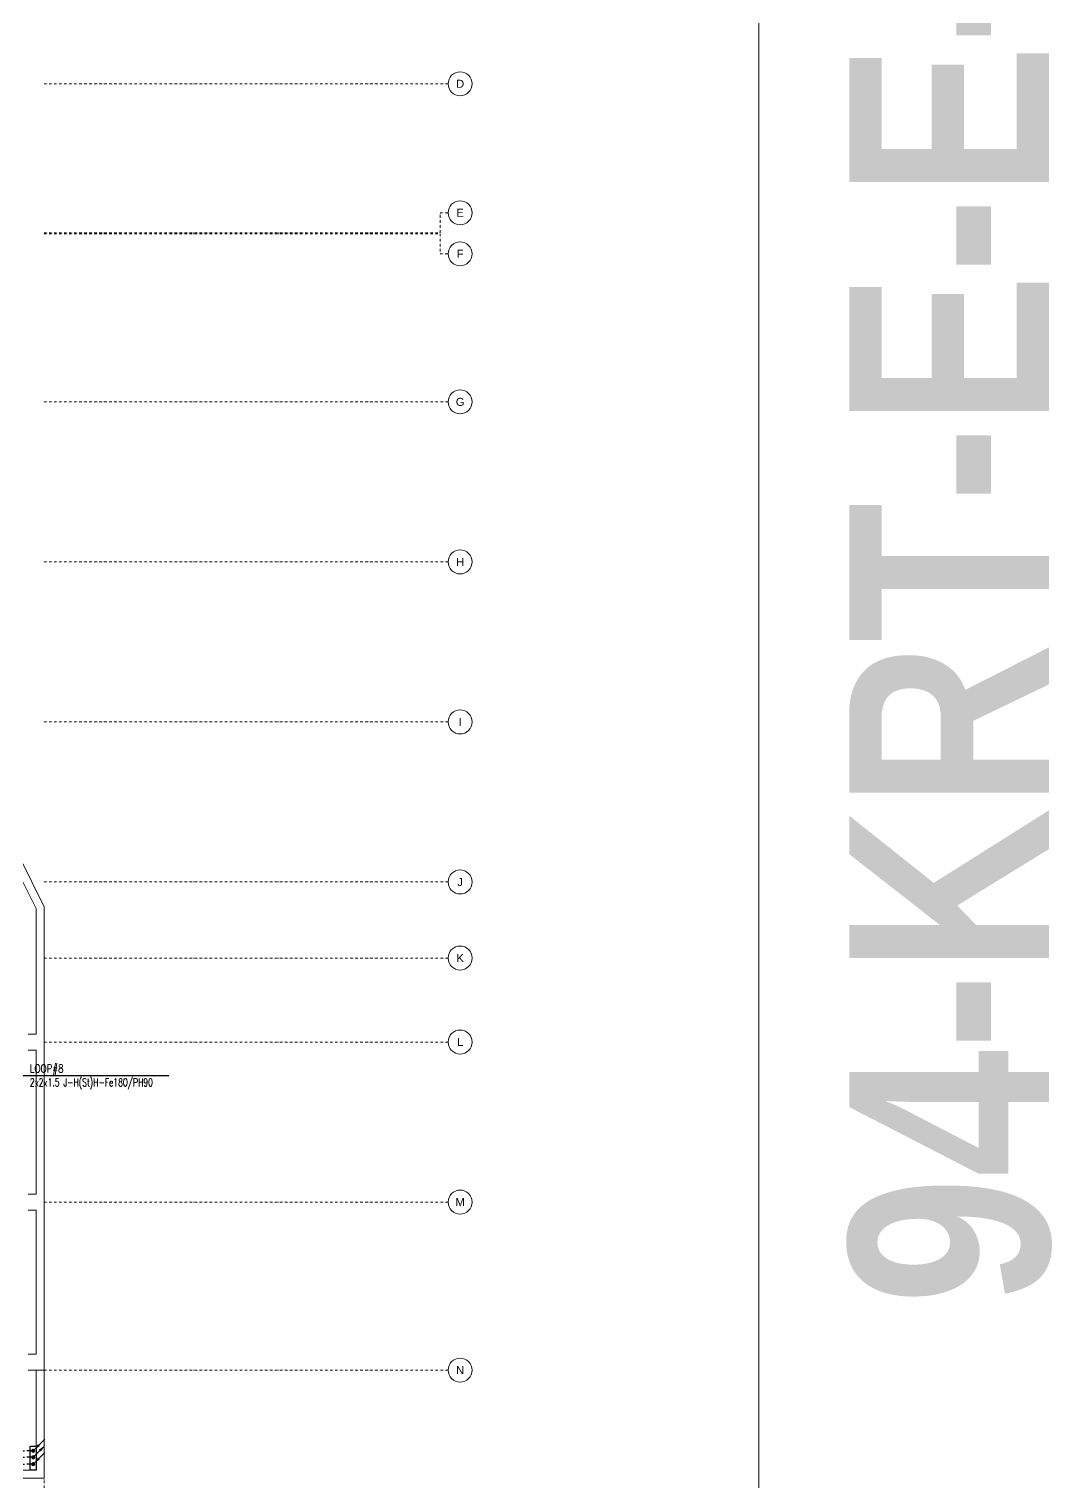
# Model space of a CAD drawing. Header units: metres. Extents: x -19121 to 152404, y -12107 to 29421.
# Drawn here: x 40350 to 45466, y -559 to 6704 of the extents above; entities that cross this region are included whole.
import ezdxf
from ezdxf.enums import TextEntityAlignment as Align

# ---------------------------------------------------------------- set-up
doc = ezdxf.new("R2010")
doc.units = ezdxf.units.M
doc.header["$LTSCALE"] = 50
doc.header["$MEASUREMENT"] = 0
doc.linetypes.add('DASHDOT', pattern=[25.4, 12.7, -6.35, 0, -6.35])
doc.linetypes.add('DASHDOT2', pattern=[0.5, 0.25, -0.125, 0, -0.125])
doc.layers.get('0').update_dxf_attribs({"color": 9, "lineweight": 9})
for name, color, linetype, lineweight in [('01', 9, 'Continuous', 9), ('06D', 9, 'Continuous', 9), ('21', 9, 'Continuous', 9), ('24', 9, 'DASHDOT2', 9), ('40A', 9, 'Continuous', 9), ('E-KABLO', 7, 'Continuous', 30), ('E-OK', 3, 'Continuous', 30), ('E-YAZI', 7, 'Continuous', 30)]:
    doc.layers.add(name, color=color, linetype=linetype, lineweight=lineweight)
doc.styles.add('Arial', font='arial.ttf', dxfattribs={"height": 2.5})
doc.styles.add('E-YAZI', font='txttw.shx', dxfattribs={"height": 200})
doc.styles.add('MuuM_TEXT-BOLD', font='ARIALNB.TTF')

# ---------------------------------------------------------------- blocks, each defined once
blk = doc.blocks.new('0_aks')
at = {"linetype": 'Continuous'}
blk.add_circle((0, 0), 3, dxfattribs=at)
at = {"style": 'Arial'}
blk.add_attdef('AKS', text='', height=2, dxfattribs=at).set_placement((0, 0), align=Align.MIDDLE_CENTER)
blk = doc.blocks.new('p-akslar_yeni')
at = {"layer": '24'}
for points in [[(18840, -2145), (20861, -2145)], [(20821, -2890), (20821, -2790), (20861, -2790)], [(18840, -2890), (20821, -2890)], [(18840, -2895), (20821, -2895)], [(20821, -2895), (20821, -2995), (20861, -2995)], [(18840, -3735), (20861, -3735)], [(18840, -4535), (20861, -4535)], [(18840, -5335), (20861, -5335)], [(18840, -6135), (20861, -6135)], [(18840, -6515), (20861, -6515)], [(18840, -6935), (20861, -6935)], [(18840, -7735), (20861, -7735)], [(18840, -8575), (20861, -8575)], [(18840, -8575), (18840, -11897.2)]]:
    blk.add_lwpolyline(points, dxfattribs=at)
at = {"layer": '21', "xscale": 20, "yscale": 20, "zscale": 20}
for p, values in [((20921, -2145), {'AKS': 'D'}), ((20921, -2790), {'AKS': 'E'}), ((20921, -2995), {'AKS': 'F'}), ((20921, -3735), {'AKS': 'G'}), ((20921, -4535), {'AKS': 'H'}), ((20921, -5335), {'AKS': 'I'}), ((20921, -6135), {'AKS': 'J'}), ((20921, -6515), {'AKS': 'K'}), ((20921, -6935), {'AKS': 'L'}), ((20921, -7735), {'AKS': 'M'}), ((20921, -8575), {'AKS': 'N'})]:
    blk.add_blockref('0_aks', p, dxfattribs=at).add_auto_attribs(values)
blk = doc.blocks.new('*U241')
at = {"layer": 'E-OK', "color": 3, "linetype": 'Continuous'}
blk.add_line((85, 85), (172, 172), dxfattribs=at)
at = {"layer": 'E-OK', "color": 4, "linetype": 'Continuous', "const_width": 30}
blk.add_lwpolyline([(-15, 0, 1), (15, 0, 1)], format="xyb", close=True, dxfattribs=at)
at = {"layer": 'E-OK', "color": 3, "linetype": 'Continuous'}
blk.add_solid([(99, 71), (71, 99), (0, 0)], dxfattribs=at)
blk = doc.blocks.new('*U239')
at = {"layer": 'E-OK', "color": 3, "linetype": 'Continuous'}
blk.add_line((-98, -98), (0, 0), dxfattribs=at)
at = {"layer": 'E-OK', "color": 4, "linetype": 'Continuous', "const_width": 30}
blk.add_lwpolyline([(-15, 0, 1), (15, 0, 1)], format="xyb", close=True, dxfattribs=at)
at = {"layer": 'E-OK', "color": 3, "linetype": 'Continuous'}
blk.add_solid([(-84, -112), (-112, -84), (-183, -183)], dxfattribs=at)
blk = doc.blocks.new('2.Bod.Ara.Sitatik Elk.')
at = {"layer": '01'}
for points in [[(12040, -5543.4), (12364.1, -6190), (12364.1, -6190), (12425, -6313.4), (12425, -8630), (12345, -8630)], [(12345, -8550), (12385, -8550), (12385, -8550), (12385, -7830), (12345, -7830)], [(12345, -7750), (12385, -7750), (12385, -7030), (12385, -7030), (12345, -7030)], [(12345, -6950), (12385, -6950), (12385, -6950), (12385, -6322.8), (12319.5, -6190)]]:
    blk.add_lwpolyline(points, dxfattribs=at)
blk = doc.blocks.new('P-KURANGLEZ')
at = {"layer": '01'}
blk.add_lwpolyline([(7525, -500), (12385, -500), (12385, -5), (12385, 0), (12425, 0), (12425, -540), (7525, -540)], close=True, dxfattribs=at)
blk = doc.blocks.new('2.Bod.Ara.Mimari Elk.')
at = {"layer": '01'}
blk.add_blockref('P-KURANGLEZ', (0, -8630), dxfattribs=at)

msp = doc.modelspace()

# ---------------------------------------------------------------- linework, layer by layer
at = {"layer": '40A'}
msp.add_lwpolyline([(18479.28, 12281.44), (43999.52, 12281.44), (43999.52, -3898.56), (18479.28, -3898.56)], close=True, dxfattribs=at)
at = {"layer": 'E-KABLO', "color": 4, "linetype": 'DASHDOT', "ltscale": 0.05}
msp.add_line((40370.88, -435.63), (40035, -435.63), dxfattribs=at)
at = {"layer": 'E-KABLO', "color": 6, "linetype": 'DASHDOT', "ltscale": 0.05}
msp.add_line((40370.88, -403.24), (40211.76, -403.24), dxfattribs=at)
at = {"layer": 'E-KABLO', "color": 3, "linetype": 'DASHDOT', "ltscale": 0.05}
msp.add_line((40370.88, -469.98), (39910, -469.98), dxfattribs=at)
at = {"layer": 'E-KABLO'}
msp.add_lwpolyline([(41048.42, 1471.47), (40211.76, 1471.47)], dxfattribs=at)
at = {"layer": 'E-KABLO', "color": 2, "ltscale": 0.05}
msp.add_lwpolyline([(40355, -380.2), (40385, -380.2), (40385, -500.2), (40355, -500.2)], close=True, dxfattribs=at)

# ---------------------------------------------------------------- block references
at = {"layer": '06D'}
for name in ['2.Bod.Ara.Sitatik Elk.', '2.Bod.Ara.Mimari Elk.']:
    msp.add_blockref(name, (28000, 8630), dxfattribs=at)
at = {"layer": '24'}
msp.add_blockref('p-akslar_yeni', (21585, 8575), dxfattribs=at)
at = {"layer": 'E-OK', "xscale": -0.34, "yscale": 0.34, "zscale": 0.34}
for name, p, rotation in [('*U241', (40370.88, -403.24), 270), ('*U239', (40370.88, -435.63), 90), ('*U241', (40370.88, -469.98), 270)]:
    msp.add_blockref(name, p, dxfattribs=dict(at, rotation=rotation))

# ---------------------------------------------------------------- texts
at = {"layer": '40A', "style": 'MuuM_TEXT-BOLD'}
msp.add_text('94-KRT-E-E-1201', height=1000, rotation=90, dxfattribs=at).set_placement((45451.7, 328.06))
at = {"layer": 'E-YAZI', "color": 3, "style": 'E-YAZI'}
for s, width, p in [('LOOP#8', 0.8, (40354.02, 1487.47)), ('2x2x1.5 J-H(St)H-Fe180/PH90', 0.7, (40354.02, 1418.44))]:
    msp.add_text(s, height=40, dxfattribs=dict(at, width=width)).set_placement(p)

doc.saveas('drawing.dxf')
